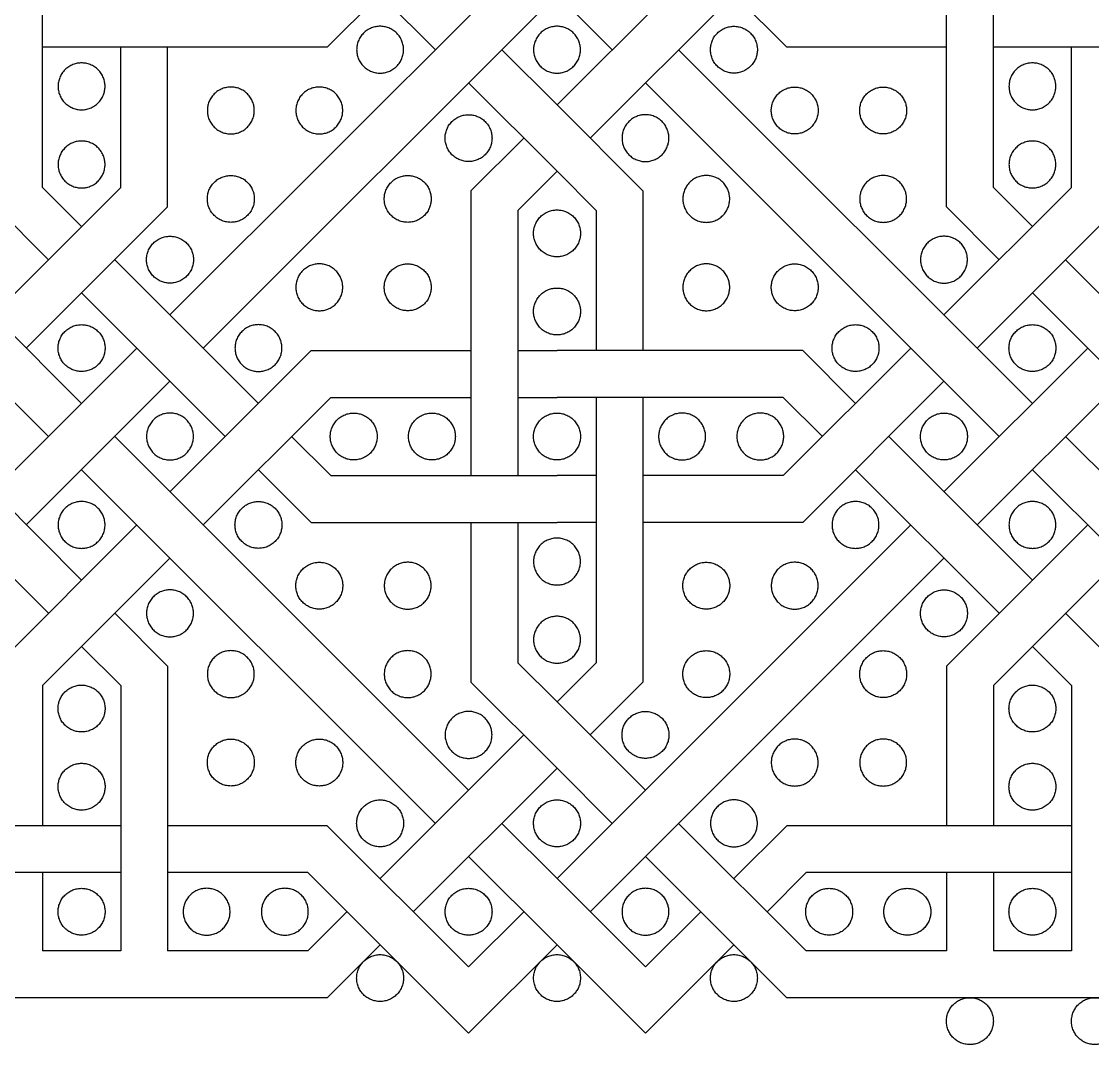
# Model space of a CAD drawing. Header units: millimetres. Extents: x -117 to 119, y -123 to 112.
# Drawn here: x -81.43 to -63.34, y 22.88 to 40.17 of the extents above; entities that cross this region are included whole.
import ezdxf

# ---------------------------------------------------------------- set-up
doc = ezdxf.new("R2010")
doc.units = ezdxf.units.MM
doc.header["$MEASUREMENT"] = 0
doc.layers.add('Layer 03', color=5, linetype='Continuous')

msp = doc.modelspace()

# ---------------------------------------------------------------- linework, layer by layer
at = {"layer": 'Layer 03'}
for p, q in [((-72.946, 41.187), (-78.923, 35.211)), ((-74.441, 39.693), (-75.935, 41.187)), ((-69.958, 41.187), (-72.386, 38.759)), ((-69.958, 41.187), (-68.506, 39.734)), ((-72.386, 40.627), (-78.362, 34.651)), ((-75.374, 40.627), (-76.267, 39.734)), ((-71.452, 39.693), (-72.386, 40.627)), ((-69.398, 40.627), (-71.826, 38.199)), ((-80.417, 33.717), (-86.393, 39.693)), ((-76.267, 39.734), (-81.077, 39.734)), ((-72.386, 38.759), (-73.32, 39.693)), ((-64.356, 33.717), (-70.332, 39.693)), ((-65.808, 39.734), (-68.506, 39.734)), ((-60.206, 39.734), (-65.016, 39.734)), ((-80.977, 33.157), (-86.953, 39.133)), ((-72.386, 37.639), (-73.88, 39.133)), ((-64.916, 33.157), (-70.892, 39.133)), ((-70.934, 37.307), (-72.386, 38.759)), ((-71.726, 36.978), (-72.386, 37.639)), ((-73.839, 37.307), (-73.839, 32.496)), ((-70.934, 37.307), (-70.934, 34.609)), ((-73.047, 36.978), (-73.047, 32.496)), ((-71.726, 36.978), (-71.726, 34.609)), ((-79.483, 34.651), (-81.911, 32.223)), ((-76.536, 34.609), (-78.923, 32.223)), ((-76.536, 34.609), (-73.839, 34.609)), ((-73.047, 34.609), (-72.386, 34.609)), ((-67.344, 33.717), (-68.236, 34.609)), ((-63.422, 34.651), (-65.85, 32.223)), ((-78.923, 34.09), (-81.35, 31.663)), ((-62.862, 34.09), (-65.29, 31.663)), ((-76.208, 33.817), (-78.362, 31.663)), ((-76.208, 33.817), (-73.839, 33.817)), ((-73.047, 33.817), (-72.386, 33.817)), ((-71.726, 33.817), (-71.726, 29.335)), ((-70.934, 33.817), (-70.934, 29.007)), ((-67.904, 33.157), (-68.564, 33.817)), ((-80.417, 30.729), (-82.844, 33.157)), ((-73.88, 27.181), (-79.856, 33.157)), ((-64.356, 30.729), (-66.784, 33.157)), ((-57.82, 27.181), (-63.796, 33.157)), ((-80.977, 30.169), (-83.405, 32.596)), ((-74.441, 26.62), (-80.417, 32.596)), ((-64.916, 30.169), (-67.344, 32.596)), ((-58.38, 26.62), (-64.356, 32.596)), ((-76.208, 32.496), (-72.386, 32.496)), ((-79.483, 31.663), (-81.869, 29.276)), ((-76.536, 31.704), (-72.386, 31.704)), ((-73.839, 31.704), (-73.839, 29.007)), ((-73.047, 31.704), (-73.047, 29.335)), ((-66.41, 31.663), (-72.386, 25.687)), ((-63.422, 31.663), (-65.808, 29.276)), ((-78.923, 31.102), (-81.077, 28.948)), ((-65.85, 31.102), (-71.826, 25.126)), ((-62.862, 31.102), (-65.016, 28.948)), ((-78.964, 29.276), (-79.856, 30.169)), ((-62.903, 29.276), (-63.796, 30.169)), ((-79.756, 28.948), (-80.417, 29.608)), ((-63.696, 28.948), (-64.356, 29.608)), ((-78.964, 29.276), (-78.964, 24.466)), ((-65.808, 29.276), (-65.808, 26.579)), ((-81.077, 28.948), (-81.077, 26.579)), ((-79.756, 28.948), (-79.756, 24.466)), ((-72.386, 27.554), (-73.839, 29.007)), ((-65.016, 28.948), (-65.016, 26.579)), ((-63.696, 28.948), (-63.696, 24.466)), ((-70.892, 27.181), (-72.386, 28.675)), ((-75.374, 25.687), (-72.946, 28.114)), ((-74.814, 25.126), (-72.386, 27.554)), ((-71.452, 26.62), (-72.386, 27.554)), ((-72.386, 25.687), (-73.32, 26.62)), ((-68.178, 24.466), (-70.332, 26.62)), ((-79.756, 26.579), (-84.567, 26.579)), ((-76.267, 26.579), (-78.964, 26.579)), ((-63.696, 26.579), (-68.506, 26.579)), ((-72.386, 24.566), (-73.88, 26.06)), ((-68.506, 23.674), (-70.892, 26.06)), ((-79.756, 25.787), (-84.238, 25.787)), ((-81.077, 25.787), (-81.077, 24.466)), ((-76.595, 25.787), (-78.964, 25.787)), ((-63.696, 25.787), (-68.178, 25.787)), ((-65.808, 25.787), (-65.808, 24.466)), ((-65.016, 25.787), (-65.016, 24.466)), ((-70.892, 24.193), (-72.386, 25.687)), ((-76.595, 24.466), (-75.935, 25.126)), ((-72.946, 25.126), (-73.88, 24.193)), ((-79.756, 24.466), (-81.077, 24.466)), ((-76.595, 24.466), (-78.964, 24.466)), ((-76.267, 23.674), (-75.374, 24.566)), ((-72.386, 24.566), (-73.88, 23.072)), ((-70.892, 23.072), (-72.386, 24.566)), ((-65.808, 24.466), (-68.178, 24.466)), ((-63.696, 24.466), (-65.016, 24.466)), ((-76.267, 23.674), (-84.567, 23.674)), ((-60.206, 23.674), (-68.506, 23.674))]:
    msp.add_line(p, q, dxfattribs=at)
for points in [[(-81.077, 37.365), (-81.077, 41.187)], [(-65.808, 37.037), (-65.808, 41.187)], [(-65.016, 37.365), (-65.016, 41.187)], [(-79.756, 37.365), (-79.756, 39.734)], [(-78.964, 37.037), (-78.964, 39.734)], [(-63.696, 37.365), (-63.696, 39.734)], [(-73.839, 37.307), (-72.946, 38.199)], [(-73.047, 36.978), (-72.386, 37.639)], [(-79.756, 37.365), (-81.911, 35.211)], [(-80.417, 36.705), (-81.077, 37.365)], [(-63.696, 37.365), (-65.85, 35.211)], [(-64.356, 36.705), (-65.016, 37.365)], [(-81.869, 37.037), (-80.977, 36.145)], [(-78.964, 37.037), (-81.35, 34.651)], [(-65.808, 37.037), (-64.916, 36.145)], [(-62.903, 37.037), (-65.29, 34.651)], [(-77.429, 33.717), (-79.856, 36.145)], [(-61.368, 33.717), (-63.796, 36.145)], [(-80.417, 35.584), (-77.989, 33.157)], [(-64.356, 35.584), (-61.928, 33.157)], [(-68.236, 34.609), (-72.386, 34.609)], [(-66.41, 34.651), (-68.564, 32.496)], [(-65.85, 34.09), (-68.236, 31.704)], [(-68.564, 33.817), (-72.386, 33.817)], [(-76.208, 32.496), (-76.868, 33.157)], [(-77.429, 32.596), (-76.536, 31.704)], [(-71.726, 32.496), (-72.386, 32.496)], [(-68.564, 32.496), (-70.934, 32.496)], [(-71.726, 31.704), (-72.386, 31.704)], [(-68.236, 31.704), (-70.934, 31.704)], [(-72.386, 28.675), (-73.047, 29.335)], [(-71.726, 29.335), (-72.386, 28.675)], [(-70.934, 29.007), (-71.826, 28.114)], [(-73.88, 24.193), (-76.267, 26.579)], [(-68.506, 26.579), (-69.398, 25.687)], [(-73.88, 23.072), (-76.595, 25.787)], [(-68.178, 25.787), (-68.838, 25.126)], [(-69.958, 25.126), (-70.892, 24.193)], [(-69.398, 24.566), (-70.892, 23.072)]]:
    msp.add_lwpolyline(points, dxfattribs=at)
for points in [[(-75.374, 39.297), (-75.77, 39.297), (-75.77, 39.693), (-75.77, 40.089), (-75.374, 40.089), (-74.978, 40.089), (-74.978, 39.693), (-74.978, 39.297), (-75.374, 39.297)], [(-71.99, 39.693), (-71.99, 39.297), (-72.386, 39.297), (-72.782, 39.297), (-72.782, 39.693), (-72.782, 40.089), (-72.386, 40.089), (-71.99, 40.089), (-71.99, 39.693)], [(-69.398, 39.297), (-69.002, 39.297), (-69.002, 39.693), (-69.002, 40.089), (-69.398, 40.089), (-69.794, 40.089), (-69.794, 39.693), (-69.794, 39.297), (-69.398, 39.297)], [(-80.417, 39.47), (-80.02, 39.47), (-80.02, 39.074), (-80.02, 38.678), (-80.417, 38.678), (-80.813, 38.678), (-80.813, 39.074), (-80.813, 39.47), (-80.417, 39.47)], [(-64.356, 39.47), (-63.96, 39.47), (-63.96, 39.074), (-63.96, 38.678), (-64.356, 38.678), (-64.752, 38.678), (-64.752, 39.074), (-64.752, 39.47), (-64.356, 39.47)], [(-77.499, 38.666), (-77.499, 38.27), (-77.895, 38.27), (-78.292, 38.27), (-78.292, 38.666), (-78.292, 39.062), (-77.895, 39.062), (-77.499, 39.062), (-77.499, 38.666)], [(-76.401, 38.27), (-76.798, 38.27), (-76.798, 38.666), (-76.798, 39.062), (-76.401, 39.062), (-76.005, 39.062), (-76.005, 38.666), (-76.005, 38.27), (-76.401, 38.27)], [(-68.371, 38.27), (-67.975, 38.27), (-67.975, 38.666), (-67.975, 39.062), (-68.371, 39.062), (-68.767, 39.062), (-68.767, 38.666), (-68.767, 38.27), (-68.371, 38.27)], [(-67.273, 38.666), (-67.273, 38.27), (-66.877, 38.27), (-66.481, 38.27), (-66.481, 38.666), (-66.481, 39.062), (-66.877, 39.062), (-67.273, 39.062), (-67.273, 38.666)], [(-74.276, 38.199), (-74.276, 37.803), (-73.88, 37.803), (-73.484, 37.803), (-73.484, 38.199), (-73.484, 38.595), (-73.88, 38.595), (-74.276, 38.595), (-74.276, 38.199)], [(-70.496, 38.199), (-70.496, 37.803), (-70.892, 37.803), (-71.288, 37.803), (-71.288, 38.199), (-71.288, 38.595), (-70.892, 38.595), (-70.496, 38.595), (-70.496, 38.199)], [(-80.417, 38.15), (-80.02, 38.15), (-80.02, 37.754), (-80.02, 37.357), (-80.417, 37.357), (-80.813, 37.357), (-80.813, 37.754), (-80.813, 38.15), (-80.417, 38.15)], [(-64.356, 38.15), (-63.96, 38.15), (-63.96, 37.754), (-63.96, 37.357), (-64.356, 37.357), (-64.752, 37.357), (-64.752, 37.754), (-64.752, 38.15), (-64.356, 38.15)], [(-77.499, 37.172), (-77.499, 37.568), (-77.895, 37.568), (-78.292, 37.568), (-78.292, 37.172), (-78.292, 36.776), (-77.895, 36.776), (-77.499, 36.776), (-77.499, 37.172)], [(-75.304, 37.172), (-75.304, 36.776), (-74.907, 36.776), (-74.511, 36.776), (-74.511, 37.172), (-74.511, 37.568), (-74.907, 37.568), (-75.304, 37.568), (-75.304, 37.172)], [(-69.469, 37.172), (-69.469, 36.776), (-69.865, 36.776), (-70.261, 36.776), (-70.261, 37.172), (-70.261, 37.568), (-69.865, 37.568), (-69.469, 37.568), (-69.469, 37.172)], [(-67.273, 37.172), (-67.273, 37.568), (-66.877, 37.568), (-66.481, 37.568), (-66.481, 37.172), (-66.481, 36.776), (-66.877, 36.776), (-67.273, 36.776), (-67.273, 37.172)], [(-72.386, 36.194), (-71.99, 36.194), (-71.99, 36.59), (-71.99, 36.986), (-72.386, 36.986), (-72.782, 36.986), (-72.782, 36.59), (-72.782, 36.194), (-72.386, 36.194)], [(-78.526, 36.145), (-78.526, 36.541), (-78.923, 36.541), (-79.319, 36.541), (-79.319, 36.145), (-79.319, 35.749), (-78.923, 35.749), (-78.526, 35.749), (-78.526, 36.145)], [(-66.246, 36.145), (-66.246, 36.541), (-65.85, 36.541), (-65.454, 36.541), (-65.454, 36.145), (-65.454, 35.749), (-65.85, 35.749), (-66.246, 35.749), (-66.246, 36.145)], [(-76.401, 36.074), (-76.005, 36.074), (-76.005, 35.678), (-76.005, 35.282), (-76.401, 35.282), (-76.798, 35.282), (-76.798, 35.678), (-76.798, 36.074), (-76.401, 36.074)], [(-74.907, 36.074), (-75.304, 36.074), (-75.304, 35.678), (-75.304, 35.282), (-74.907, 35.282), (-74.511, 35.282), (-74.511, 35.678), (-74.511, 36.074), (-74.907, 36.074)], [(-69.865, 36.074), (-69.469, 36.074), (-69.469, 35.678), (-69.469, 35.282), (-69.865, 35.282), (-70.261, 35.282), (-70.261, 35.678), (-70.261, 36.074), (-69.865, 36.074)], [(-68.371, 36.074), (-68.767, 36.074), (-68.767, 35.678), (-68.767, 35.282), (-68.371, 35.282), (-67.975, 35.282), (-67.975, 35.678), (-67.975, 36.074), (-68.371, 36.074)], [(-72.386, 34.873), (-71.99, 34.873), (-71.99, 35.27), (-71.99, 35.666), (-72.386, 35.666), (-72.782, 35.666), (-72.782, 35.27), (-72.782, 34.873), (-72.386, 34.873)], [(-80.02, 34.651), (-80.02, 35.047), (-80.417, 35.047), (-80.813, 35.047), (-80.813, 34.651), (-80.813, 34.255), (-80.417, 34.255), (-80.02, 34.255), (-80.02, 34.651)], [(-77.429, 35.047), (-77.032, 35.047), (-77.032, 34.651), (-77.032, 34.255), (-77.429, 34.255), (-77.825, 34.255), (-77.825, 34.651), (-77.825, 35.047), (-77.429, 35.047)], [(-67.344, 35.047), (-67.74, 35.047), (-67.74, 34.651), (-67.74, 34.255), (-67.344, 34.255), (-66.948, 34.255), (-66.948, 34.651), (-66.948, 35.047), (-67.344, 35.047)], [(-63.96, 34.651), (-63.96, 35.047), (-64.356, 35.047), (-64.752, 35.047), (-64.752, 34.651), (-64.752, 34.255), (-64.356, 34.255), (-63.96, 34.255), (-63.96, 34.651)], [(-79.319, 33.157), (-79.319, 33.553), (-78.923, 33.553), (-78.526, 33.553), (-78.526, 33.157), (-78.526, 32.761), (-78.923, 32.761), (-79.319, 32.761), (-79.319, 33.157)], [(-75.423, 33.157), (-75.423, 33.553), (-75.82, 33.553), (-76.216, 33.553), (-76.216, 33.157), (-76.216, 32.761), (-75.82, 32.761), (-75.423, 32.761), (-75.423, 33.157)], [(-74.103, 33.157), (-74.103, 33.553), (-74.499, 33.553), (-74.895, 33.553), (-74.895, 33.157), (-74.895, 32.761), (-74.499, 32.761), (-74.103, 32.761), (-74.103, 33.157)], [(-71.99, 33.157), (-71.99, 33.553), (-72.386, 33.553), (-72.782, 33.553), (-72.782, 33.157), (-72.782, 32.761), (-72.386, 32.761), (-71.99, 32.761), (-71.99, 33.157)], [(-70.67, 33.157), (-70.67, 33.553), (-70.273, 33.553), (-69.877, 33.553), (-69.877, 33.157), (-69.877, 32.761), (-70.273, 32.761), (-70.67, 32.761), (-70.67, 33.157)], [(-69.349, 33.157), (-69.349, 33.553), (-68.953, 33.553), (-68.557, 33.553), (-68.557, 33.157), (-68.557, 32.761), (-68.953, 32.761), (-69.349, 32.761), (-69.349, 33.157)], [(-65.454, 33.157), (-65.454, 33.553), (-65.85, 33.553), (-66.246, 33.553), (-66.246, 33.157), (-66.246, 32.761), (-65.85, 32.761), (-65.454, 32.761), (-65.454, 33.157)], [(-80.02, 31.663), (-80.02, 31.267), (-80.417, 31.267), (-80.813, 31.267), (-80.813, 31.663), (-80.813, 32.059), (-80.417, 32.059), (-80.02, 32.059), (-80.02, 31.663)], [(-77.429, 31.267), (-77.032, 31.267), (-77.032, 31.663), (-77.032, 32.059), (-77.429, 32.059), (-77.825, 32.059), (-77.825, 31.663), (-77.825, 31.267), (-77.429, 31.267)], [(-67.344, 31.267), (-67.74, 31.267), (-67.74, 31.663), (-67.74, 32.059), (-67.344, 32.059), (-66.948, 32.059), (-66.948, 31.663), (-66.948, 31.267), (-67.344, 31.267)], [(-63.96, 31.663), (-63.96, 31.267), (-64.356, 31.267), (-64.752, 31.267), (-64.752, 31.663), (-64.752, 32.059), (-64.356, 32.059), (-63.96, 32.059), (-63.96, 31.663)], [(-72.386, 31.44), (-71.99, 31.44), (-71.99, 31.044), (-71.99, 30.648), (-72.386, 30.648), (-72.782, 30.648), (-72.782, 31.044), (-72.782, 31.44), (-72.386, 31.44)], [(-76.401, 30.239), (-76.005, 30.239), (-76.005, 30.636), (-76.005, 31.032), (-76.401, 31.032), (-76.798, 31.032), (-76.798, 30.636), (-76.798, 30.239), (-76.401, 30.239)], [(-74.907, 30.239), (-75.304, 30.239), (-75.304, 30.636), (-75.304, 31.032), (-74.907, 31.032), (-74.511, 31.032), (-74.511, 30.636), (-74.511, 30.239), (-74.907, 30.239)], [(-69.865, 30.239), (-69.469, 30.239), (-69.469, 30.636), (-69.469, 31.032), (-69.865, 31.032), (-70.261, 31.032), (-70.261, 30.636), (-70.261, 30.239), (-69.865, 30.239)], [(-68.371, 30.239), (-68.767, 30.239), (-68.767, 30.636), (-68.767, 31.032), (-68.371, 31.032), (-67.975, 31.032), (-67.975, 30.636), (-67.975, 30.239), (-68.371, 30.239)], [(-78.526, 30.169), (-78.526, 29.772), (-78.923, 29.772), (-79.319, 29.772), (-79.319, 30.169), (-79.319, 30.565), (-78.923, 30.565), (-78.526, 30.565), (-78.526, 30.169)], [(-66.246, 30.169), (-66.246, 29.772), (-65.85, 29.772), (-65.454, 29.772), (-65.454, 30.169), (-65.454, 30.565), (-65.85, 30.565), (-66.246, 30.565), (-66.246, 30.169)], [(-72.386, 30.119), (-71.99, 30.119), (-71.99, 29.723), (-71.99, 29.327), (-72.386, 29.327), (-72.782, 29.327), (-72.782, 29.723), (-72.782, 30.119), (-72.386, 30.119)], [(-77.499, 29.142), (-77.499, 28.745), (-77.895, 28.745), (-78.292, 28.745), (-78.292, 29.142), (-78.292, 29.538), (-77.895, 29.538), (-77.499, 29.538), (-77.499, 29.142)], [(-75.304, 29.142), (-75.304, 29.538), (-74.907, 29.538), (-74.511, 29.538), (-74.511, 29.142), (-74.511, 28.745), (-74.907, 28.745), (-75.304, 28.745), (-75.304, 29.142)], [(-69.469, 29.142), (-69.469, 29.538), (-69.865, 29.538), (-70.261, 29.538), (-70.261, 29.142), (-70.261, 28.745), (-69.865, 28.745), (-69.469, 28.745), (-69.469, 29.142)], [(-67.273, 29.142), (-67.273, 28.745), (-66.877, 28.745), (-66.481, 28.745), (-66.481, 29.142), (-66.481, 29.538), (-66.877, 29.538), (-67.273, 29.538), (-67.273, 29.142)], [(-80.417, 28.164), (-80.02, 28.164), (-80.02, 28.56), (-80.02, 28.956), (-80.417, 28.956), (-80.813, 28.956), (-80.813, 28.56), (-80.813, 28.164), (-80.417, 28.164)], [(-64.356, 28.164), (-63.96, 28.164), (-63.96, 28.56), (-63.96, 28.956), (-64.356, 28.956), (-64.752, 28.956), (-64.752, 28.56), (-64.752, 28.164), (-64.356, 28.164)], [(-74.276, 28.114), (-74.276, 28.511), (-73.88, 28.511), (-73.484, 28.511), (-73.484, 28.114), (-73.484, 27.718), (-73.88, 27.718), (-74.276, 27.718), (-74.276, 28.114)], [(-70.496, 28.114), (-70.496, 28.511), (-70.892, 28.511), (-71.288, 28.511), (-71.288, 28.114), (-71.288, 27.718), (-70.892, 27.718), (-70.496, 27.718), (-70.496, 28.114)], [(-77.499, 27.647), (-77.499, 28.044), (-77.895, 28.044), (-78.292, 28.044), (-78.292, 27.647), (-78.292, 27.251), (-77.895, 27.251), (-77.499, 27.251), (-77.499, 27.647)], [(-76.401, 28.044), (-76.798, 28.044), (-76.798, 27.647), (-76.798, 27.251), (-76.401, 27.251), (-76.005, 27.251), (-76.005, 27.647), (-76.005, 28.044), (-76.401, 28.044)], [(-68.371, 28.044), (-67.975, 28.044), (-67.975, 27.647), (-67.975, 27.251), (-68.371, 27.251), (-68.767, 27.251), (-68.767, 27.647), (-68.767, 28.044), (-68.371, 28.044)], [(-67.273, 27.647), (-67.273, 28.044), (-66.877, 28.044), (-66.481, 28.044), (-66.481, 27.647), (-66.481, 27.251), (-66.877, 27.251), (-67.273, 27.251), (-67.273, 27.647)], [(-80.417, 26.843), (-80.02, 26.843), (-80.02, 27.239), (-80.02, 27.635), (-80.417, 27.635), (-80.813, 27.635), (-80.813, 27.239), (-80.813, 26.843), (-80.417, 26.843)], [(-64.356, 26.843), (-63.96, 26.843), (-63.96, 27.239), (-63.96, 27.635), (-64.356, 27.635), (-64.752, 27.635), (-64.752, 27.239), (-64.752, 26.843), (-64.356, 26.843)], [(-75.374, 27.017), (-75.77, 27.017), (-75.77, 26.62), (-75.77, 26.224), (-75.374, 26.224), (-74.978, 26.224), (-74.978, 26.62), (-74.978, 27.017), (-75.374, 27.017)], [(-71.99, 26.62), (-71.99, 27.017), (-72.386, 27.017), (-72.782, 27.017), (-72.782, 26.62), (-72.782, 26.224), (-72.386, 26.224), (-71.99, 26.224), (-71.99, 26.62)], [(-69.398, 27.017), (-69.002, 27.017), (-69.002, 26.62), (-69.002, 26.224), (-69.398, 26.224), (-69.794, 26.224), (-69.794, 26.62), (-69.794, 27.017), (-69.398, 27.017)], [(-80.02, 25.126), (-80.02, 25.522), (-80.417, 25.522), (-80.813, 25.522), (-80.813, 25.126), (-80.813, 24.73), (-80.417, 24.73), (-80.02, 24.73), (-80.02, 25.126)], [(-78.7, 25.126), (-78.7, 25.522), (-78.304, 25.522), (-77.908, 25.522), (-77.908, 25.126), (-77.908, 24.73), (-78.304, 24.73), (-78.7, 24.73), (-78.7, 25.126)], [(-77.379, 25.126), (-77.379, 25.522), (-76.983, 25.522), (-76.587, 25.522), (-76.587, 25.126), (-76.587, 24.73), (-76.983, 24.73), (-77.379, 24.73), (-77.379, 25.126)], [(-73.484, 25.126), (-73.484, 25.522), (-73.88, 25.522), (-74.276, 25.522), (-74.276, 25.126), (-74.276, 24.73), (-73.88, 24.73), (-73.484, 24.73), (-73.484, 25.126)], [(-71.288, 25.126), (-71.288, 25.522), (-70.892, 25.522), (-70.496, 25.522), (-70.496, 25.126), (-70.496, 24.73), (-70.892, 24.73), (-71.288, 24.73), (-71.288, 25.126)], [(-67.393, 25.126), (-67.393, 25.522), (-67.789, 25.522), (-68.185, 25.522), (-68.185, 25.126), (-68.185, 24.73), (-67.789, 24.73), (-67.393, 24.73), (-67.393, 25.126)], [(-66.073, 25.126), (-66.073, 25.522), (-66.469, 25.522), (-66.865, 25.522), (-66.865, 25.126), (-66.865, 24.73), (-66.469, 24.73), (-66.073, 24.73), (-66.073, 25.126)], [(-63.96, 25.126), (-63.96, 25.522), (-64.356, 25.522), (-64.752, 25.522), (-64.752, 25.126), (-64.752, 24.73), (-64.356, 24.73), (-63.96, 24.73), (-63.96, 25.126)], [(-75.094, 24.286), (-75.374, 24.566), (-75.654, 24.286), (-75.935, 24.006), (-75.654, 23.726), (-75.374, 23.446), (-75.094, 23.726), (-74.814, 24.006), (-75.094, 24.286)], [(-72.106, 24.286), (-72.386, 24.566), (-72.666, 24.286), (-72.946, 24.006), (-72.666, 23.726), (-72.386, 23.446), (-72.106, 23.726), (-71.826, 24.006), (-72.106, 24.286)], [(-69.118, 24.286), (-69.398, 24.566), (-69.678, 24.286), (-69.958, 24.006), (-69.678, 23.726), (-69.398, 23.446), (-69.118, 23.726), (-68.838, 24.006), (-69.118, 24.286)], [(-65.132, 23.558), (-65.412, 23.838), (-65.692, 23.558), (-65.973, 23.278), (-65.692, 22.997), (-65.412, 22.717), (-65.132, 22.997), (-64.852, 23.278), (-65.132, 23.558)], [(-63.019, 23.558), (-63.299, 23.838), (-63.58, 23.558), (-63.86, 23.278), (-63.58, 22.997), (-63.299, 22.717), (-63.019, 22.997), (-62.739, 23.278), (-63.019, 23.558)]]:
    msp.add_rational_spline(points, [1, 0.707106781187, 1, 0.707106781187, 1, 0.707106781187, 1, 0.707106781187, 1], degree=2, knots=[0, 0, 0, 1.178097, 1.178097, 2.356194, 2.356194, 3.534292, 3.534292, 4.712389, 4.712389, 4.712389], dxfattribs=at)

doc.saveas('drawing.dxf')
